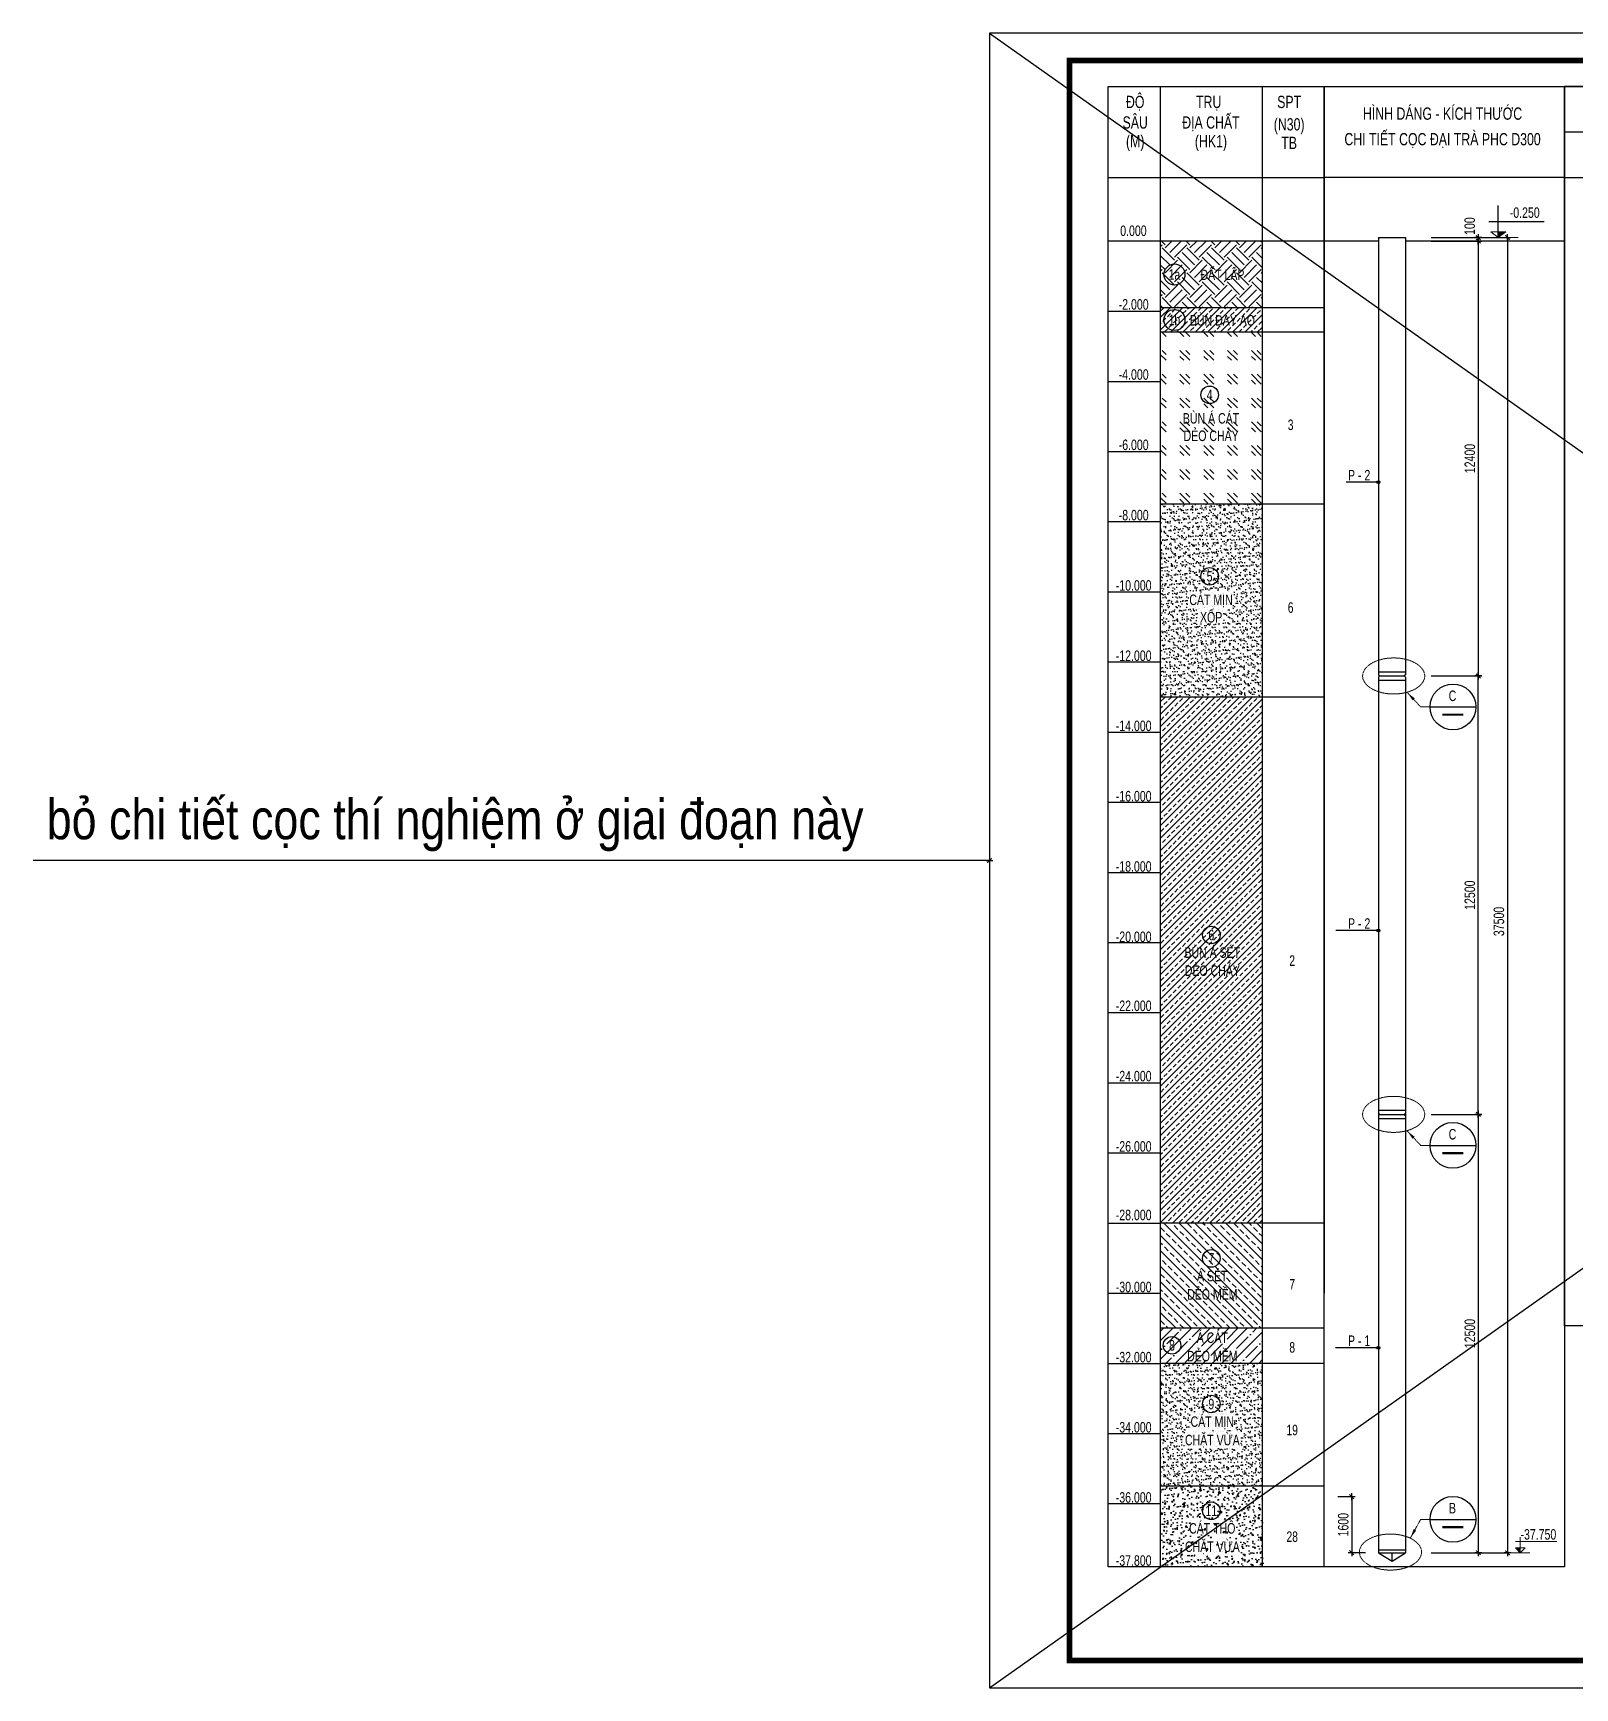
# Model space of a CAD drawing. Header units: millimetres. Extents: x -121190 to 167528, y -50070 to 22631.
# Drawn here: x -121190 to -77221, y -27922 to 19263 of the extents above; entities that cross this region are included whole.
import ezdxf
from ezdxf.enums import TextEntityAlignment as Align

# ---------------------------------------------------------------- set-up
doc = ezdxf.new("R2010")
doc.units = ezdxf.units.MM
doc.header["$MEASUREMENT"] = 0
doc.linetypes.add('HIDDEN', pattern=[0.375, 0.25, -0.125])
doc.layers.get('DEFPOINTS').update_dxf_attribs({"color": 87})
for name, color, linetype in [('02.DIM', 8, 'Continuous'), ('03.BORDER', 3, 'Continuous'), ('03.CDC.BORDER', 3, 'Continuous'), ('06.CDC.TEXT', 2, 'Continuous'), ('06.TEXT', 2, 'Continuous'), ('10.HATCH', 9, 'Continuous'), ('11.CDC.NOTE', 8, 'Continuous')]:
    doc.layers.add(name, color=color, linetype=linetype)
for name, color, linetype, lineweight in [('CDC.04.HIDDEN', 8, 'HIDDEN', 15), ('CDC.10.HATCH', 251, 'Continuous', 9), ('CDC.11.NOTE', 8, 'Continuous', 18), ('KHUNGTEN', 7, 'Continuous', 20), ('Xref khung ten  A3 TKCS$0$A-KY HIEU', 34, 'Continuous', 20)]:
    doc.layers.add(name, color=color, linetype=linetype, lineweight=lineweight)
doc.styles.add('ARIAL', font='arial.ttf', dxfattribs={"width": 0.6})
doc.styles.add('SMTEXT', font='3t-unicode.shx', dxfattribs={"width": 0.75})
doc.dimstyles.new('X1', dxfattribs={"dimtxt": 220, "dimasz": 0.8, "dimexe": 0, "dimexo": 0, "dimgap": 90, "dimtad": 1, "dimdec": 0, "dimzin": 13, "dimdsep": 46, "dimtxsty": 'SMTEXT', "dimblk1": 'CHEO', "dimblk2": 'CHEO', "dimsah": 1, "dimcen": 0, "dimclrd": 256, "dimclre": 256, "dimclrt": 2, "dimadec": 0, "dimazin": 0, "dimtfac": 1, "dimtdec": 0, "dimtix": 1, "dimtmove": 2, "dimatfit": 3, "dimldrblk": 'CHEO', "dimfxl": 1, "dimtolj": 1, "dimtzin": 13, "dimarcsym": 0})
doc.dimstyles.new('X1(300)', dxfattribs={"dimtxt": 300, "dimasz": 0.8, "dimexe": 0, "dimexo": 0, "dimgap": 90, "dimtad": 1, "dimdec": 0, "dimzin": 13, "dimdsep": 46, "dimtxsty": 'SMTEXT', "dimblk1": 'CHEO', "dimblk2": 'CHEO', "dimsah": 1, "dimcen": 0, "dimclrd": 256, "dimclre": 256, "dimclrt": 2, "dimadec": 0, "dimazin": 0, "dimtfac": 1, "dimtdec": 0, "dimtix": 1, "dimtmove": 2, "dimatfit": 3, "dimldrblk": 'CHEO', "dimfxl": 1, "dimtolj": 1, "dimtzin": 13, "dimarcsym": 0})
pattern_1 = [(37.5, (-632185.07, 127731.16), (-6.299336, 192.682377), [0, -152, 0, -170, 0, -162.5]), (7.5, (-632185.07, 127731.16), (176.97767, 282.21461), [0, -82, 0, -137, 0, -52.5]), (327.5, (-632308.07, 127731.16), (311.414186, 0.565905), [0, -50, 0, -180, 0, -235]), (317.5, (-632308.07, 127731.16), (300.61266, 87.76756), [0, -25, 0, -118, 0, -135])]

# ---------------------------------------------------------------- blocks, each defined once
blk = doc.blocks.new('Xref khung ten  A3 TKCS')
at = {"layer": 'DEFPOINTS', "color": 125}
blk.add_lwpolyline([(-57730.37, -13938.76), (-57310.37, -13938.76), (-57310.37, -13641.76), (-57730.37, -13641.76)], close=True, dxfattribs=at)
at = {"layer": 'Xref khung ten  A3 TKCS$0$A-KY HIEU', "color": 0, "const_width": 1.02}
blk.add_lwpolyline([(-57716.02, -13933.85), (-57716.02, -13646.66), (-57315.38, -13646.66), (-57315.38, -13933.85)], close=True, dxfattribs=at)
blk = doc.blocks.new('*U26')
at = {"layer": '03.CDC.BORDER'}
blk.add_line((-186, 0), (186, 0), dxfattribs=at)
blk = doc.blocks.new('CHEO')
at = {"layer": '02.DIM'}
for points in [[(-121, 0), (121, 0)], [(0, 121), (0, -121)]]:
    blk.add_lwpolyline(points, dxfattribs=at)
at = {"layer": '02.DIM', "const_width": 40}
blk.add_lwpolyline([(80, 80), (-80, -81)], dxfattribs=at)
blk = doc.blocks.new('*D162')
at = {"layer": '02.DIM', "lineweight": -2, "transparency": 16777216}
for p, q in [((-81320, 13332), (-79976, 13332)), ((-79976, 13331), (-79976, 933)), ((-81320, 932), (-79976, 932))]:
    blk.add_line(p, q, dxfattribs=at)
at = {"layer": 'DEFPOINTS', "color": 0, "transparency": 16777216}
for p in [(-81320, 13332), (-81320, 932), (-79976, 932)]:
    blk.add_point(p, dxfattribs=at)
at = {"layer": '02.DIM', "lineweight": -2, "transparency": 16777216, "xscale": 0.8, "yscale": 0.8, "zscale": 0.8}
for p, rotation in [((-79976, 13332), 90), ((-79976, 932), 270)]:
    blk.add_blockref('CHEO', p, dxfattribs=dict(at, rotation=rotation))
at = {"layer": '02.DIM', "color": 2, "transparency": 16777216, "insert": (-80216, 7132), "char_height": 300, "attachment_point": 5, "rotation": 90, "style": 'SMTEXT'}
blk.add_mtext('\\A1;12400', dxfattribs=at)
blk = doc.blocks.new('*D163')
at = {"layer": '02.DIM', "lineweight": -2, "transparency": 16777216}
for p, q in [((-81320, -11568), (-79976, -11568)), ((-79976, -11569), (-79976, -24067)), ((-81320, -24068), (-79976, -24068))]:
    blk.add_line(p, q, dxfattribs=at)
at = {"layer": 'DEFPOINTS', "color": 0, "transparency": 16777216}
for p in [(-81320, -11568), (-81320, -24068), (-79976, -24068)]:
    blk.add_point(p, dxfattribs=at)
at = {"layer": '02.DIM', "lineweight": -2, "transparency": 16777216, "xscale": 0.8, "yscale": 0.8, "zscale": 0.8}
for p, rotation in [((-79976, -11568), 90), ((-79976, -24068), 270)]:
    blk.add_blockref('CHEO', p, dxfattribs=dict(at, rotation=rotation))
at = {"layer": '02.DIM', "color": 2, "transparency": 16777216, "insert": (-80216, -17818), "char_height": 300, "attachment_point": 5, "rotation": 90, "style": 'SMTEXT'}
blk.add_mtext('\\A1;12500', dxfattribs=at)
blk = doc.blocks.new('*D164')
at = {"layer": '02.DIM', "lineweight": -2, "transparency": 16777216}
for p, q in [((-81320, 13432), (-79143, 13432)), ((-79143, 13431), (-79143, -24067)), ((-81320, -24068), (-79143, -24068))]:
    blk.add_line(p, q, dxfattribs=at)
at = {"layer": 'DEFPOINTS', "color": 0, "transparency": 16777216}
for p in [(-81320, 13432, 0), (-81320, -24068), (-79143, -24068)]:
    blk.add_point(p, dxfattribs=at)
at = {"layer": '02.DIM', "lineweight": -2, "transparency": 16777216, "xscale": 0.8, "yscale": 0.8, "zscale": 0.8}
for p, rotation in [((-79143, 13432), 90), ((-79143, -24068), 270)]:
    blk.add_blockref('CHEO', p, dxfattribs=dict(at, rotation=rotation))
at = {"layer": '02.DIM', "color": 2, "transparency": 16777216, "insert": (-79387, -6068), "char_height": 300, "attachment_point": 5, "rotation": 90, "style": 'SMTEXT'}
blk.add_mtext('\\A1;37500', dxfattribs=at)
blk = doc.blocks.new('*D160')
at = {"layer": '02.DIM', "lineweight": -2, "transparency": 16777216}
for p, q in [((-81320, 932), (-79976, 932)), ((-79976, -11567), (-79976, 931)), ((-81320, -11568), (-79976, -11568))]:
    blk.add_line(p, q, dxfattribs=at)
at = {"layer": 'DEFPOINTS', "color": 0, "transparency": 16777216}
for p in [(-81320, 932), (-79976, 932), (-81320, -11568)]:
    blk.add_point(p, dxfattribs=at)
at = {"layer": '02.DIM', "lineweight": -2, "transparency": 16777216, "xscale": 0.8, "yscale": 0.8, "zscale": 0.8}
for p, rotation in [((-79976, 932), 90), ((-79976, -11568), 270)]:
    blk.add_blockref('CHEO', p, dxfattribs=dict(at, rotation=rotation))
at = {"layer": '02.DIM', "color": 2, "transparency": 16777216, "insert": (-80216, -5318), "char_height": 300, "attachment_point": 5, "rotation": 90, "style": 'SMTEXT'}
blk.add_mtext('\\A1;12500', dxfattribs=at)
blk = doc.blocks.new('*D161')
at = {"layer": '02.DIM', "lineweight": -2, "transparency": 16777216}
for p, q in [((-83977, -22468), (-83586, -22468)), ((-83586, -22469), (-83586, -24067)), ((-83191, -24068), (-83586, -24068))]:
    blk.add_line(p, q, dxfattribs=at)
at = {"layer": 'DEFPOINTS', "color": 0, "transparency": 16777216}
for p in [(-83977, -22468), (-83586, -24068), (-83191, -24068)]:
    blk.add_point(p, dxfattribs=at)
at = {"layer": '02.DIM', "lineweight": -2, "transparency": 16777216, "xscale": 0.8, "yscale": 0.8, "zscale": 0.8}
for p, rotation in [((-83586, -22468), 90), ((-83586, -24068), 270)]:
    blk.add_blockref('CHEO', p, dxfattribs=dict(at, rotation=rotation))
at = {"layer": '02.DIM', "color": 2, "transparency": 16777216, "insert": (-83826, -23268), "char_height": 300, "attachment_point": 5, "rotation": 90, "style": 'SMTEXT'}
blk.add_mtext('\\A1;1600', dxfattribs=at)
blk = doc.blocks.new('*D173')
at = {"layer": '02.DIM', "lineweight": -2, "transparency": 16777216}
for p, q in [((-81320, 13432), (-79976, 13432)), ((-81320, 13332), (-79976, 13332)), ((-79976, 13433), (-79976, 13434)), ((-79976, 13332), (-79976, 13432)), ((-79976, 13331), (-79976, 13330))]:
    blk.add_line(p, q, dxfattribs=at)
at = {"layer": 'DEFPOINTS', "color": 0, "transparency": 16777216}
for p in [(-81320, 13432), (-81320, 13332), (-79976, 13432)]:
    blk.add_point(p, dxfattribs=at)
at = {"layer": '02.DIM', "lineweight": -2, "transparency": 16777216, "xscale": 0.8, "yscale": 0.8, "zscale": 0.8}
for p, rotation in [((-79976, 13432), 270), ((-79976, 13332), 90)]:
    blk.add_blockref('CHEO', p, dxfattribs=dict(at, rotation=rotation))
at = {"layer": '02.DIM', "color": 2, "transparency": 16777216, "insert": (-80219, 13760), "char_height": 300, "attachment_point": 5, "rotation": 90, "style": 'SMTEXT'}
blk.add_mtext('\\A1;100', dxfattribs=at)

msp = doc.modelspace()

# ---------------------------------------------------------------- hatches: boundary and pattern name
at = {"layer": '10.HATCH'}
h = msp.add_hatch(dxfattribs=at)
h.set_pattern_fill('EARTH', color=256, scale=2000, angle=45)
h.set_pattern_definition([(45, (-666348.83, 9337), (0, 707.1068), [500, -500]), (45, (-666481.4, 9469.6), (0, 707.1068), [500, -500]), (45, (-666614, 9602.2), (0, 707.1068), [500, -500]), (135, (-666614, 9690.57), (-707.1068, 6e-14), [500, -500]), (135, (-666481.4, 9823.15), (-707.1068, 6e-14), [500, -500]), (135, (-666348.83, 9955.73), (-707.1068, 6e-14), [500, -500])])
h.paths.add_polyline_path([(-89045.8, 11432), (-86140, 11432), (-86140, 13332), (-89045.8, 13332)])
h = msp.add_hatch(dxfattribs=at)
h.set_pattern_fill('ANSI33', color=256, scale=1000)
h.set_pattern_definition([(45, (-699738.07, 22357.16), (-176.7767, 176.7767), []), (45, (-699561.3, 22357.16), (-176.7767, 176.7767), [125, -62.5])])
h.paths.add_polyline_path([(-89045.8, 11432), (-86140, 11432), (-86140, 10732), (-89045.8, 10732)])
at = {"layer": '10.HATCH', "lineweight": 5}
h = msp.add_hatch(dxfattribs=at)
h.set_pattern_fill('GOST_GLASS', color=8, scale=80, angle=90, style=0)
h.set_pattern_definition([(135, (-962525.07, 28939.16), (4e-14, 678.8225), [400, -560]), (135, (-962525.07, 29108.87), (4e-14, 678.8225), [160, -800]), (135, (-962694.77, 28939.16), (4e-14, 678.8225), [160, -800])])
h.paths.add_polyline_path([(-86140, 5832), (-89045.8, 5832), (-89045.8, 10732), (-86140, 10732)])
at = {"layer": '10.HATCH'}
h = msp.add_hatch(dxfattribs=at)
h.set_pattern_fill('AR-SAND', color=256, scale=100, style=0)
h.set_pattern_definition(pattern_1)
h.paths.add_polyline_path([(-86140, 332), (-89045.8, 332), (-89045.8, 5832), (-86140, 5832)])
h = msp.add_hatch(dxfattribs=at)
h.set_pattern_fill('ANSI33', color=256, scale=1000, style=0)
h.set_pattern_definition([(45, (-204377.06, -56451.57), (-176.7767, 176.7767), []), (45, (-204200.28, -56451.57), (-176.7767, 176.7767), [125, -62.5])])
h.paths.add_polyline_path([(-86140, -14668), (-89045.8, -14668), (-89045.8, 332), (-86140, 332)])
h = msp.add_hatch(dxfattribs=at)
h.set_pattern_fill('ANSI33', color=256, scale=1250, angle=90, style=0)
h.set_pattern_definition([(135, (-632185.07, 127731.16), (-220.97087, -220.97087), []), (135, (-632185.07, 127952.13), (-220.97087, -220.97087), [156.25, -78.125])])
h.paths.add_polyline_path([(-86140, -17668), (-89045.8, -17668), (-89045.8, -14668), (-86140, -14668)])
h = msp.add_hatch(dxfattribs=at)
h.set_pattern_fill('ANSI35', color=256, scale=1500, style=0)
h.set_pattern_definition([(45, (-632185.07, 127731.16), (-265.16504, 265.16504), []), (45, (-631919.9, 127731.16), (-265.16504, 265.16504), [468.75, -93.75, 0, -93.75])])
h.paths.add_polyline_path([(-86140, -18668), (-89045.8, -18668), (-89045.8, -17668), (-86140, -17668)])
h = msp.add_hatch(dxfattribs=at)
h.set_pattern_fill('AR-SAND', color=256, scale=100, style=0)
h.set_pattern_definition(pattern_1)
h.paths.add_polyline_path([(-86140, -22168), (-89045.8, -22168), (-89045.8, -18668), (-86140, -18668)])
h = msp.add_hatch(dxfattribs=at)
h.set_pattern_fill('AR-CONC', color=256, scale=50)
h.set_pattern_definition([(50, (-632185.07, 25667.16), (358.63009, -31.37607), [37.5, -412.5]), (355, (-632185.07, 25667.16), (-69.37567, 376.09607), [30, -330]), (100.451444, (-632155.18, 25664.55), (289.25442, 344.72), [31.8701, -350.57106]), (46.1842, (-632185.07, 25767.16), (533.62067, -82.75964), [56.25, -618.75]), (96.63564, (-632140.6, 25760.26), (467.33097, 487.0593), [47.80517, -525.8569]), (351.18416, (-632185.07, 25767.16), (467.331, 487.0593), [45, -495]), (21, (-632135.07, 25742.16), (298.45353, -201.30945), [37.5, -412.5]), (326, (-632135.07, 25742.16), (121.65767, 362.57502), [30, -330]), (71.451445, (-632110.2, 25725.4), (420.11119, 161.26558), [31.8701, -350.57106]), (37.5, (-632185.07, 25667.16), (6.079928, 166.446927), [0, -326, 0, -335, 0, -331.25]), (7.5, (-632185.07, 25667.16), (131.53477, 197.205856), [0, -191, 0, -318.5, 0, -126.25]), (327.5, (-632296.57, 25667.16), (266.911218, -11.277436), [0, -125, 0, -390, 0, -517.5]), (317.5, (-632346.57, 25667.16), (291.59308, 50.05249), [0, -162.5, 0, -259, 0, -367.5])])
h.paths.add_polyline_path([(-89045.8, -22168), (-86140, -22168), (-86107.7, -24468), (-89013.5, -24468)])
at = {"layer": 'CDC.10.HATCH'}
h = msp.add_hatch(color=256, dxfattribs=at)
h.paths.add_polyline_path([(-82822.5, 6500.3), (-82822.5, 6415.7, 0.4142136), (-82780.2, 6458, 0.4142136)])
h.paths.add_polyline_path([(-82822.5, 6500.3, 0.4142136), (-82864.8, 6458, 0.4142136), (-82822.5, 6415.7)])
h = msp.add_hatch(color=256, dxfattribs=at)
h.paths.add_polyline_path([(-82822.5, -6283.7), (-82822.5, -6368.3, 0.4142136), (-82780.2, -6326, 0.4142136)])
h.paths.add_polyline_path([(-82822.5, -6283.7, 0.4142136), (-82864.8, -6326, 0.4142136), (-82822.5, -6368.3)])
h = msp.add_hatch(color=256, dxfattribs=at)
h.paths.add_polyline_path([(-82822.6, -18182.1), (-82822.6, -18266.6, 0.4142136), (-82780.3, -18224.3, 0.4142136)])
h.paths.add_polyline_path([(-82822.6, -18182.1, 0.4142136), (-82864.8, -18224.3, 0.4142136), (-82822.6, -18266.6)])
at = {"layer": 'CDC.11.NOTE'}
msp.add_hatch(color=256, dxfattribs=at).paths.add_polyline_path([(-78777.9, -23928), (-78917.9, -23928), (-78777.9, -24068)])

# ---------------------------------------------------------------- linework, layer by layer
at = {"layer": '02.DIM'}
for p, q in [((-82864.8, 6458), (-83745.7, 6458)), ((-82864.8, -6326), (-84043.5, -6326)), ((-82864.8, -18224.3), (-84048.1, -18224.3))]:
    msp.add_line(p, q, dxfattribs=at)
for centre in [(-82822.5, 6458), (-82822.5, -6326), (-82822.6, -18224.3)]:
    msp.add_circle(centre, 42.3, dxfattribs=at)
at = {"layer": '03.BORDER'}
for p, q in [((-84367.7, 17743.2), (-77717.7, 17743.2)), ((-77517.7, 16444.3), (-62517.7, 16444.3)), ((-77517.7, 15145.4), (-84367.7, 15145.4)), ((-82822.5, 13332), (-84367.7, 13332)), ((-82822.5, 13432, 0), (-82822.5, 967)), ((-82822.5, 13432), (-82051.2, 13432)), ((-82051.2, 13432, 0), (-82051.2, 967)), ((-77517.7, 13332), (-82051.2, 13332)), ((-82822.6, 1052), (-82051.3, 1052)), ((-82822.6, 897), (-82822.6, -24068)), ((-82822.6, 812), (-82051.2, 812)), ((-82787.5, 932), (-82086.2, 932)), ((-82051.3, 897), (-82051.3, -24068)), ((-81351.4, 48.8), (-80044.9, 48.8)), ((-82822.6, -11448), (-82051.3, -11448)), ((-82822.6, -11688), (-82051.2, -11688)), ((-82787.5, -11568), (-82086.2, -11568)), ((-81352.4, -12453.2), (-80045.8, -12453.2)), ((-81352.4, -23115.7), (-80045.8, -23115.7)), ((-82822.6, -23988), (-82051.3, -23988)), ((-82822.6, -23988), (-82822.6, -24068)), ((-82051.3, -23988), (-82051.3, -24068)), ((-82822.6, -24068), (-82051.3, -24068)), ((-82822.6, -24068), (-82436.9, -24305.3)), ((-82436.9, -24305.3), (-82436.9, -24068)), ((-82436.9, -24305.3), (-82051.3, -24068))]:
    msp.add_line(p, q, dxfattribs=at)
at = {"layer": '03.BORDER', "elevation": 0}
for points in [[(-84367.7, 17743.2), (-77517.7, 17743.2), (-77517.7, -24468), (-84367.7, -24468)], [(-77517.7, 17743.2), (-62517.7, 17743.2), (-62517.7, -17601.9), (-77517.7, -17601.9)]]:
    msp.add_lwpolyline(points, close=True, dxfattribs=at)
at = {"layer": '03.BORDER'}
msp.add_lwpolyline([(-77517.7, 15145.4), (-62517.7, 15145.4), (-62517.7, 17743.2), (-77517.7, 17743.2)], close=True, dxfattribs=at)
at = {"layer": '03.BORDER', "elevation": 0}
for points in [[(-82822.5, 967), (-82787.5, 932), (-82822.5, 897)], [(-82051.2, 967), (-82086.2, 932), (-82051.2, 897)], [(-82822.5, -11533), (-82787.5, -11568), (-82822.5, -11603)], [(-82051.2, -11533), (-82086.2, -11568), (-82051.2, -11603)]]:
    msp.add_lwpolyline(points, dxfattribs=at)
at = {"layer": '03.BORDER', "const_width": 61.7, "elevation": 0}
for points in [[(-80404, -172.5), (-81000.6, -172.5)], [(-80404.9, -12674.5), (-81001.5, -12674.5)], [(-80404.9, -23337.1), (-81001.5, -23337.1)]]:
    msp.add_lwpolyline(points, dxfattribs=at)
at = {"layer": '03.BORDER'}
for centre in [(-80698.1, 48.8), (-80699.1, -12453.2), (-80699.1, -23115.7)]:
    msp.add_circle(centre, 653.3, dxfattribs=at)
at = {"layer": '03.CDC.BORDER'}
for p, q in [((-90530.1, 17743.2), (-84367.7, 17743.2)), ((-90530.1, -24468), (-90530.1, 17743.2)), ((-89045.8, 17743.2), (-89045.8, -24468)), ((-89045.8, 17743.2), (-89045.8, -16668)), ((-86140, 17743.2), (-86140, -24468)), ((-84367.7, 17743.2), (-84367.7, -16668)), ((-90530.1, 15145.4), (-84367.7, 15145.4)), ((-84367.7, 13332), (-90530.1, 13332)), ((-84367.7, 11432), (-89045.8, 11432)), ((-84367.7, 10732), (-89045.8, 10732)), ((-84367.7, 5832), (-89045.8, 5832)), ((-84367.7, 332), (-89045.8, 332)), ((-84367.7, -14668), (-89045.8, -14668)), ((-84367.7, -18668), (-84367.7, -16668)), ((-84367.7, -17668), (-89045.8, -17668)), ((-84367.7, -18668), (-89045.8, -18668)), ((-84367.7, -22168), (-89045.8, -22168)), ((-84367.7, -24468), (-90530.1, -24468))]:
    msp.add_line(p, q, dxfattribs=at)
at = {"layer": '11.CDC.NOTE'}
for p, q in [((-79405.5, 13431.2, 0), (-79405.5, 14342.9, 0)), ((-79673.1, 13890, 0), (-78096.6, 13890, 0))]:
    msp.add_line(p, q, dxfattribs=at)
for centre, radius in [((-88640.8, 12379.8), 300), ((-88640.8, 11082.7), 300), ((-87638.6, 8948.4), 250), ((-87638.6, 3774.4), 250), ((-87590.6, -6453.6), 250), ((-87590.6, -15675.6), 250), ((-88710.6, -18154.6), 250), ((-87590.6, -19828.6), 250), ((-87590.6, -22870.6), 250)]:
    msp.add_circle(centre, radius, dxfattribs=at)
at = {"layer": 'CDC.04.HIDDEN', "extrusion": (0, 0, -1)}
for p, q in [((-81994.5, 452.4), (-81617.6, 48.8)), ((-81617.6, 48.8), (-81351.4, 48.8)), ((-81995.4, -12049.6), (-81618.5, -12453.2)), ((-81618.5, -12453.2), (-81352.4, -12453.2)), ((-81908.6, -23639.9), (-81618.5, -23115.7)), ((-81618.5, -23115.7), (-81352.4, -23115.7))]:
    msp.add_line(p, q, dxfattribs=at)
for centre in [(-82389.3, 932), (-82389.3, -11568), (-82480.4, -24049)]:
    msp.add_ellipse(centre, major_axis=(885.2, 0), ratio=0.5804743, start_param=-1.5707963, end_param=4.712389, dxfattribs=at)
for points in [[(81850.3, 235.2), (81994.5, 452.4), (81787.7, 293.7)], [(81851.2, -12266.8), (81995.4, -12049.6), (81788.6, -12208.3)], [(81746.3, -23437.5), (81908.6, -23639.9), (81820.8, -23395.2)]]:
    msp.add_solid(points, dxfattribs=at)
at = {"layer": 'CDC.11.NOTE'}
for p, q in [((-78835, 13431.2, 0), (-79976, 13431.2, 0)), ((-78835, 13431.2, 0), (-79976, 13431.2, 0)), ((-79405.5, 13431.2, 0), (-79621.5, 13596.8, 0)), ((-79189.5, 13596.8, 0), (-79621.5, 13596.8, 0)), ((-79405.5, 13431.2, 0), (-79189.5, 13596.8, 0)), ((-78917.1, -23747.1, 0), (-77740.9, -23747.1, 0)), ((-78777.9, -23622.8, 0), (-78777.9, -24068, 0)), ((-79046.6, -24068, 0), (-78509.2, -24068, 0))]:
    msp.add_line(p, q, dxfattribs=at)
at = {"layer": 'CDC.11.NOTE', "elevation": 0}
msp.add_lwpolyline([(-78917.9, -23928), (-78777.9, -24068), (-78637.9, -23928), (-78917.9, -23928)], dxfattribs=at)
at = {"layer": 'CDC.11.NOTE'}
msp.add_solid([(-79189.5, 13596.8, 0), (-79405.5, 13431.2, 0), (-79405.5, 13596.8, 0), (-79405.5, 13431.2, 0)], dxfattribs=at)
at = {"layer": 'DEFPOINTS', "color": 6}
for p, q in [((-93914.9, 19262.8), (-27188.8, -27922.1)), ((-93914.9, -27922.1), (-27188.8, 19262.8))]:
    msp.add_line(p, q, dxfattribs=at)

# ---------------------------------------------------------------- block references
at = {"layer": '06.CDC.TEXT', "color": 0, "linetype": 'ByBlock', "lineweight": -2, "xscale": 4, "yscale": 4, "zscale": 4}
for p in [(-89788, 11332), (-89788, 9332), (-89788, 7332), (-89788, 5332), (-89788, 3332), (-89788, 1332), (-89788, -668), (-89788, -2668), (-89788, -4668), (-89788, -6668), (-89788, -8668), (-89788, -10668), (-89788, -12668), (-89788, -14668), (-89788, -16668), (-89788, -18668), (-89788, -20668), (-89788, -22668)]:
    msp.add_blockref('*U26', p, dxfattribs=at)
at = {"layer": 'KHUNGTEN', "xscale": 158.87156525576, "yscale": 158.87156525576, "zscale": 158.87156525576}
msp.add_blockref('Xref khung ten  A3 TKCS', (9077798.9, 2186550), dxfattribs=at)

# ---------------------------------------------------------------- texts
at = {"layer": '06.CDC.TEXT', "style": 'SMTEXT', "width": 0.75}
msp.add_text('0.000', height=300, dxfattribs=at).set_placement((-90187.4, 13476.9))
at = {"layer": '06.CDC.TEXT'}
for s, style, width, p in [('1a', 'ARIAL', 0.7, (-88640.8, 12379.8)), ('1b', 'ARIAL', 0.7, (-88640.8, 11082.7)), ('4', 'SMTEXT', 0.75, (-87638.6, 8948.4)), ('3', 'ARIAL', 0.7, (-85327.3, 8094.2)), ('5', 'SMTEXT', 0.75, (-87638.6, 3774.4)), ('6', 'ARIAL', 0.7, (-85327.3, 2883.2)), ('6', 'SMTEXT', 0.75, (-87590.6, -6453.6)), ('2', 'ARIAL', 0.7, (-85283.3, -7183.4)), ('7', 'SMTEXT', 0.75, (-87590.6, -15675.6)), ('7', 'ARIAL', 0.7, (-85283.3, -16415.4)), ('8', 'ARIAL', 0.7, (-88710.6, -18154.6)), ('8', 'ARIAL', 0.7, (-85283.3, -18212.4)), ('9', 'SMTEXT', 0.75, (-87590.6, -19828.6)), ('19', 'ARIAL', 0.7, (-85283.3, -20568.4)), ('11', 'SMTEXT', 0.75, (-87590.6, -22870.6)), ('28', 'ARIAL', 0.7, (-85283.3, -23610.4))]:
    msp.add_text(s, height=300, dxfattribs=dict(at, style=style, width=width)).set_placement(p, align=Align.MIDDLE_CENTER)
at = {"layer": '06.CDC.TEXT', "style": 'SMTEXT', "width": 0.75}
for s, p in [('ĐẤT LẤP', (-87272.4, 12220.7)), ('BÙN ĐÁY AO', (-87272.4, 10923.6)), ('BÙN Á CÁT', (-87598.4, 8127.7)), ('DẺO CHẢY', (-87594.7, 7630.6)), ('CÁT MỊN', (-87598.4, 2953.7)), ('XỐP', (-87594.7, 2456.6)), ('BÙN Á SÉT', (-87562.9, -7105.2)), ('DẺO CHẢY', (-87560.6, -7621.3)), ('Á SÉT', (-87562.9, -16327.2)), ('DẺO MỀM', (-87560.6, -16851.3)), ('Á CÁT', (-87562.9, -18086.2)), ('DẺO MỀM', (-87560.6, -18610.3)), ('CÁT MỊN', (-87562.9, -20480.2)), ('CHẶT VỪA', (-87560.6, -21004.3)), ('CÁT THÔ', (-87562.9, -23522.2)), ('CHẶT VỪA', (-87560.6, -24046.3))]:
    msp.add_text(s, height=300, dxfattribs=at).set_placement(p, align=Align.CENTER)
for s, p in [('-2.000', (-89804, 11527.5)), ('-4.000', (-89804, 9527.5)), ('-6.000', (-89804, 7522.9)), ('-8.000', (-89804, 5518.4)), ('-10.000', (-89804, 3513.8)), ('-12.000', (-89804, 1509.3)), ('-14.000', (-89804, -490.7)), ('-16.000', (-89804, -2495.2)), ('-18.000', (-89804, -4499.8)), ('-20.000', (-89804, -6504.3)), ('-22.000', (-89804, -8472.5)), ('-24.000', (-89804, -10477.1)), ('-26.000', (-89804, -12481.6)), ('-28.000', (-89804, -14437.2)), ('-30.000', (-89804, -16490.7)), ('-32.000', (-89804, -18490.7)), ('-34.000', (-89804, -20490.7)), ('-36.000', (-89804, -22490.7)), ('-37.800', (-89804, -24290.7))]:
    msp.add_text(s, height=300, dxfattribs=at).set_placement(p, align=Align.MIDDLE)
at = {"layer": '06.TEXT', "style": 'SMTEXT', "width": 0.75}
for s, p in [('ĐỘ', (-89760.1, 17125.4)), ('TRỤ ', (-87615.4, 17125.4)), ('SPT', (-85370.1, 17125.4)), ('ĐỊA CHẤT', (-87599.9, 16539.6)), ('SÂU', (-89760.1, 16539.6)), ('(N30)', (-85370.1, 16486.2)), ('(M)', (-89760.1, 16002.4)), ('(HK1)', (-87599.9, 16002.4)), ('TB', (-85370.1, 15956.9))]:
    msp.add_text(s, height=350, dxfattribs=at).set_placement(p, align=Align.CENTER)
for s, height, p in [('HÌNH DÁNG - KÍCH THƯỚC', 350, (-80995.5, 17010.1)), ('CHI TIẾT CỌC ĐẠI TRÀ PHC D300', 350, (-80995.5, 16252.9)), ('P - 2', 300, (-83373.5, 6659.1)), ('C', 300, (-80711.2, 367)), ('P - 2', 300, (-83373.5, -6124.9)), ('C', 300, (-80712.1, -12135)), ('P - 1', 300, (-83373.6, -18023.2)), ('B', 300, (-80712.1, -22796.4))]:
    msp.add_text(s, height=height, dxfattribs=at).set_placement(p, align=Align.MIDDLE)
msp.add_text('-0.250', height=300, dxfattribs=at).set_placement((-79078.2, 13993.9, 0))
msp.add_text('-37.750', height=300, dxfattribs=at).set_placement((-78262.6, -23544, 0), align=Align.MIDDLE_CENTER)
at = {"layer": 'DEFPOINTS', "color": 6, "style": 'ARIAL', "width": 0.8}
msp.add_text('bỏ chi tiết cọc thí nghiệm ở giai đoạn này', height=1143.875, dxfattribs=at).set_placement((-120802.3, -3724.1))

# ---------------------------------------------------------------- dimensions: what is measured, and where the dimension line sits
at = {"layer": '02.DIM'}
for base, p1, p2, picture, middle in [((-79976, 13432), (-81320.3, 13332), (-81320.3, 13432), '*D173', (-80219.2, 13760.2)), ((-79143.3, -24068), (-81320.3, 13432, 0), (-81320.3, -24068), '*D164', (-79386.6, -6068))]:
    dim = msp.add_linear_dim(base=base, p1=p1, p2=p2, angle=90, dimstyle='X1(300)', dxfattribs=at)
    dim.commit()
    dim.dimension.update_dxf_attribs({"geometry": picture, "text_midpoint": middle, "dimtype": 160})
for base, p1, p2, picture, middle in [((-79976, 932), (-81320.3, 13332), (-81320.3, 932), '*D162', (-80216, 7132)), ((-79976, 932), (-81320.3, -11568), (-81320.3, 932), '*D160', (-80216, -5318)), ((-79976, -24068), (-81320.3, -11568), (-81320.3, -24068), '*D163', (-80216, -17818)), ((-83586.1, -24068), (-83976.9, -22468), (-83191.1, -24068), '*D161', (-83826.1, -23268))]:
    dim = msp.add_linear_dim(base=base, p1=p1, p2=p2, angle=90, dimstyle='X1(300)', dxfattribs=at)
    dim.commit()
    dim.dimension.update_dxf_attribs({"geometry": picture, "text_midpoint": middle})

# ---------------------------------------------------------------- leaders
at = {"layer": 'DEFPOINTS', "color": 6}
msp.add_leader([(-93914.9, -4329.6), (-121190.3, -4329.6)], dimstyle='X1', override={"dimgap": 90, "dimtad": 0}, dxfattribs=at)

doc.saveas('drawing.dxf')
